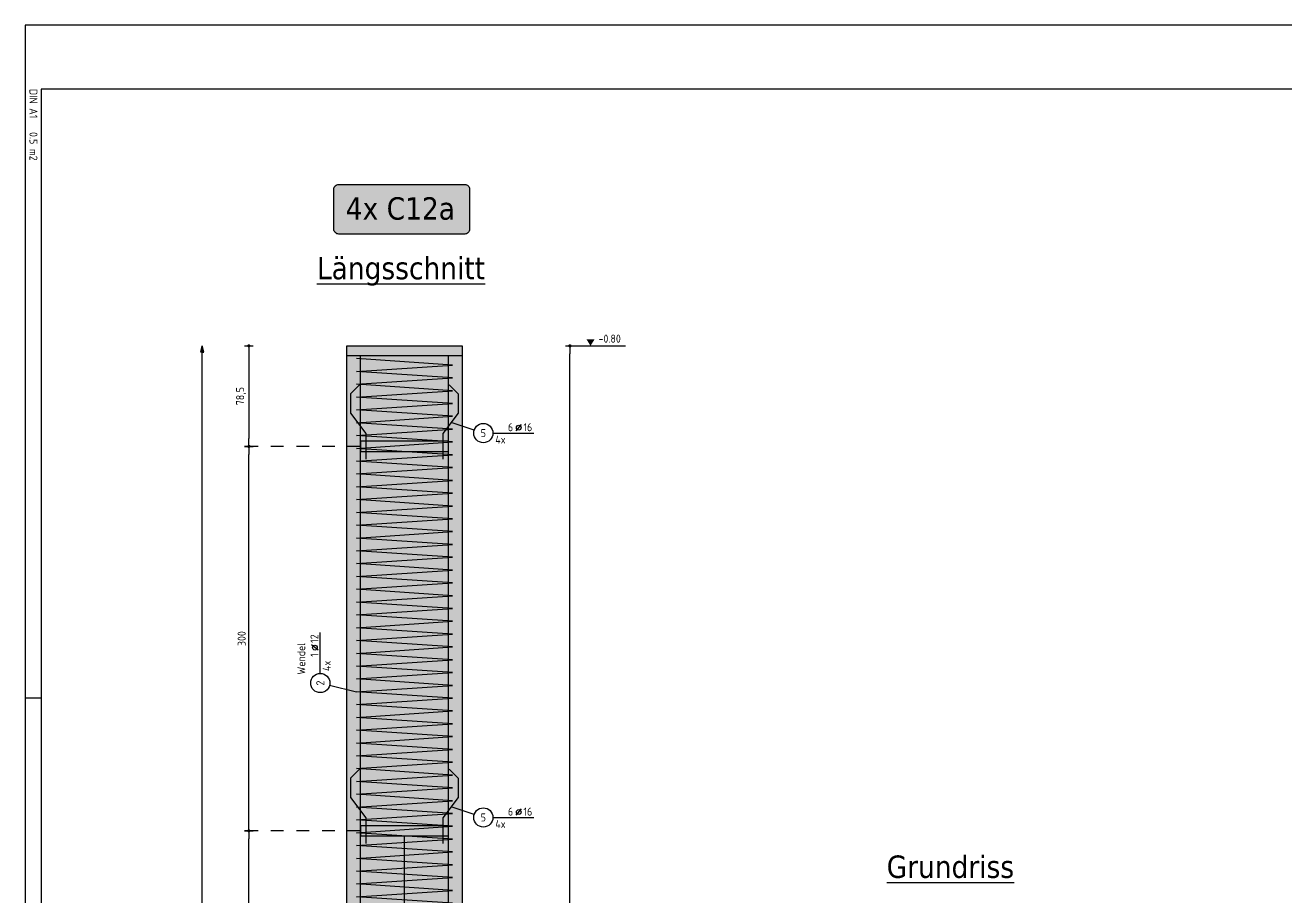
# Model space of a CAD drawing. Extents: x -21.8 to -1.7, y -3.4 to 18.
# Drawn here: x -21.82 to -11.97, y 10.83 to 17.64 of the extents above; entities that cross this region are included whole.
import ezdxf
from ezdxf.enums import TextEntityAlignment as Align

# ---------------------------------------------------------------- set-up
doc = ezdxf.new("R2010")
doc.units = 0
doc.header["$LTSCALE"] = 0.25
doc.linetypes.add('AUSGEZOGEN', pattern=[1000.01, 1000, 0.01])
doc.linetypes.add('DASHDOT2', pattern=[0.5, 0.25, -0.125, 0, -0.125])
for name, color, linetype in [('ACHSEN', 7, 'Continuous'), ('BETON', 7, 'Continuous'), ('grau_hell', 7, 'Continuous'), ('grau_mittel', 7, 'Continuous'), ('HILFE', 7, 'Continuous'), ('koten', 7, 'Continuous'), ('MASSE', 7, 'Continuous'), ('OBJEKT', 7, 'Continuous'), ('RAHMEN', 7, 'Continuous'), ('RND', 7, 'Continuous'), ('STAHL', 7, 'Continuous'), ('TEXT', 7, 'Continuous')]:
    doc.layers.add(name, color=color, linetype=linetype)
doc.layers.add('NOPLOT', color=7, linetype='Continuous', plot=False)
doc.styles.add('helv', font='tahoma.ttf')
doc.styles.add('txt', font='isocp.shx')
doc.dimstyles.new('DOT_I', dxfattribs={"dimscale": 0.25, "dimtxt": 0.25, "dimasz": 0.25, "dimexe": 0.1, "dimexo": 0.3, "dimgap": 0.1, "dimtad": 1, "dimdec": 3, "dimzin": 3, "dimtxsty": 'txt', "dimblk": 'DOT', "dimblk1": 'DOT', "dimblk2": 'DOT', "dimsah": 1, "dimcen": 0.1, "dimse1": 1, "dimse2": 1, "dimazin": 0, "dimtfac": 1, "dimtdec": 4, "dimtix": 1, "dimtmove": 2, "dimatfit": 3, "dimfxl": 0, "dimtvp": 1, "dimtolj": 1, "dimtzin": 0, "dimarcsym": 0})

# ---------------------------------------------------------------- blocks, each defined once
blk = doc.blocks.new('DINA1')
at = {"layer": 'RAHMEN'}
for p, q in [((0, 59.4), (0, 0)), ((0, 0), (84.1, 0))]:
    blk.add_line(p, q, dxfattribs=at)
at = {"layer": 'RAHMEN', "color": 5}
for p, q in [((2, 58.9), (2, 0.5)), ((2, 0.5), (83.6, 0.5))]:
    blk.add_line(p, q, dxfattribs=at)
at = {"layer": 'RAHMEN', "color": 7}
blk.add_line((21, 0), (21, 0.5), dxfattribs=at)
at = {"layer": 'RAHMEN', "color": 7, "style": 'txt'}
blk.add_text('DIN A1   0.5 m2', height=0.25, dxfattribs=at).set_placement((1.989, 0.133))
blk = doc.blocks.new('OKRD_O')
at = {"color": 0, "linetype": 'ByBlock'}
blk.add_solid([(-0.125, 0.202), (0.125, 0.202), (0, 0)], dxfattribs=at)
at = {"color": 0, "linetype": 'ByBlock', "style": 'txt'}
blk.add_attdef('OKRD', (0.25, 0.1), '', height=0.25, dxfattribs=at)
blk = doc.blocks.new('DOT')
at = {"layer": 'MASSE', "color": 7, "linetype": 'Continuous'}
for p, q in [((0, 0), (-1, 0)), ((0, 0.54), (0, -0.54))]:
    blk.add_line(p, q, dxfattribs=at)
at = {"layer": 'MASSE', "color": 7, "linetype": 'Continuous', "const_width": 0.2}
blk.add_lwpolyline([(-0.1, 0, 1), (0.1, 0, 1)], format="xyb", close=True, dxfattribs=at)
blk = doc.blocks.new('*D28')
at = {"layer": 'Defpoints', "color": 0, "linetype": 'AUSGEZOGEN', "transparency": 16777216}
for p in [(-17.5685, 15.1346), (-17.5685, 15.1346), (-17.5685, -0.7654)]:
    blk.add_point(p, dxfattribs=at)
at = {"layer": 'MASSE', "color": 0, "linetype": 'AUSGEZOGEN', "lineweight": -2, "transparency": 16777216}
blk.add_line((-17.5685, -0.7029), (-17.5685, 15.0721), dxfattribs=at)
at = {"layer": 'MASSE', "color": 0, "linetype": 'AUSGEZOGEN', "lineweight": -2, "transparency": 16777216, "xscale": 0.0625, "yscale": 0.0625, "zscale": 0.0625}
for p, rotation in [((-17.5685, 15.1346), 90), ((-17.5685, -0.7654), 270)]:
    blk.add_blockref('DOT', p, dxfattribs=dict(at, rotation=rotation))
at = {"layer": 'MASSE', "color": 0, "linetype": 'AUSGEZOGEN', "transparency": 16777216, "insert": (-17.6247, 7.1846), "char_height": 0.0625, "attachment_point": 5, "rotation": 90, "style": 'txt'}
blk.add_mtext('\\A1;1590', dxfattribs=at)
blk = doc.blocks.new('RND_LEI')
at = {"layer": 'RND', "color": 7, "linetype": 'Continuous'}
blk.add_line((1.022, 0.066), (1.19, 0.27), dxfattribs=at)
for centre, radius in [((0, 0), 0.3), ((1.106, 0.168), 0.075)]:
    blk.add_circle(centre, radius, dxfattribs=at)
at = {"layer": 'RND', "color": 7, "linetype": 'Continuous', "style": 'txt'}
blk.add_attdef('POSL', text='', height=0.25, dxfattribs=at).set_placement((0, 0), align=Align.MIDDLE)
blk.add_attdef('ANZ', text='', height=0.25, dxfattribs=at).set_placement((0.931, 0.057), align=Align.RIGHT)
for tag, p in [('DUM', (1.253, 0.057)), ('ABSTD', (1.674, 0.057)), ('POSTXT', (0.374, -0.327))]:
    blk.add_attdef(tag, p, '', height=0.25, dxfattribs=at)
blk = doc.blocks.new('*D38')
at = {"layer": 'Defpoints', "color": 0, "linetype": 'AUSGEZOGEN', "transparency": 16777216}
for p in [(-20.0751, 11.3496), (-20.0751, 11.3496), (-20.0751, 8.3496)]:
    blk.add_point(p, dxfattribs=at)
at = {"layer": 'MASSE', "color": 0, "linetype": 'AUSGEZOGEN', "lineweight": -2, "transparency": 16777216}
blk.add_line((-20.0751, 8.4121), (-20.0751, 11.2871), dxfattribs=at)
at = {"layer": 'MASSE', "color": 0, "linetype": 'AUSGEZOGEN', "lineweight": -2, "transparency": 16777216, "xscale": 0.0625, "yscale": 0.0625, "zscale": 0.0625}
for p, rotation in [((-20.0751, 11.3496), 90), ((-20.0751, 8.3496), 270)]:
    blk.add_blockref('DOT', p, dxfattribs=dict(at, rotation=rotation))
at = {"layer": 'MASSE', "color": 0, "linetype": 'AUSGEZOGEN', "transparency": 16777216, "insert": (-20.1314, 9.8496), "char_height": 0.0625, "attachment_point": 5, "rotation": 90, "style": 'txt'}
blk.add_mtext('\\A1;300', dxfattribs=at)
blk = doc.blocks.new('*D39')
at = {"layer": 'Defpoints', "color": 0, "linetype": 'AUSGEZOGEN', "transparency": 16777216}
for p in [(-20.0751, 14.3496), (-20.0751, 14.3496), (-20.0751, 11.3496)]:
    blk.add_point(p, dxfattribs=at)
at = {"layer": 'MASSE', "color": 0, "linetype": 'AUSGEZOGEN', "lineweight": -2, "transparency": 16777216}
blk.add_line((-20.0751, 11.4121), (-20.0751, 14.2871), dxfattribs=at)
at = {"layer": 'MASSE', "color": 0, "linetype": 'AUSGEZOGEN', "lineweight": -2, "transparency": 16777216, "xscale": 0.0625, "yscale": 0.0625, "zscale": 0.0625}
for p, rotation in [((-20.0751, 14.3496), 90), ((-20.0751, 11.3496), 270)]:
    blk.add_blockref('DOT', p, dxfattribs=dict(at, rotation=rotation))
at = {"layer": 'MASSE', "color": 0, "linetype": 'AUSGEZOGEN', "transparency": 16777216, "insert": (-20.1314, 12.8496), "char_height": 0.0625, "attachment_point": 5, "rotation": 90, "style": 'txt'}
blk.add_mtext('\\A1;300', dxfattribs=at)
blk = doc.blocks.new('*D41')
at = {"layer": 'Defpoints', "color": 0, "linetype": 'AUSGEZOGEN', "transparency": 16777216}
for p in [(-20.0751, 15.1346), (-20.0751, 14.3496), (-20.0751, 14.3496)]:
    blk.add_point(p, dxfattribs=at)
at = {"layer": 'MASSE', "color": 0, "linetype": 'AUSGEZOGEN', "lineweight": -2, "transparency": 16777216}
blk.add_line((-20.0751, 15.0721), (-20.0751, 14.4121), dxfattribs=at)
at = {"layer": 'MASSE', "color": 0, "linetype": 'AUSGEZOGEN', "lineweight": -2, "transparency": 16777216, "xscale": 0.0625, "yscale": 0.0625, "zscale": 0.0625}
for p, rotation in [((-20.0751, 15.1346), 90), ((-20.0751, 14.3496), 270)]:
    blk.add_blockref('DOT', p, dxfattribs=dict(at, rotation=rotation))
at = {"layer": 'MASSE', "color": 0, "linetype": 'AUSGEZOGEN', "transparency": 16777216, "insert": (-20.1361, 14.7421), "char_height": 0.0625, "attachment_point": 5, "rotation": 90, "style": 'txt'}
blk.add_mtext('\\A1;78,5', dxfattribs=at)
blk = doc.blocks.new('Pfeillinie')
at = {"layer": 'TEXT', "linetype": 'Continuous'}
blk.add_hatch(color=7, dxfattribs=at).paths.add_polyline_path([(0, 0), (-0.8, 0.2), (-0.8, 0), (-0.8, -0.2)])
at = {"layer": 'TEXT', "color": 7, "linetype": 'Continuous'}
for p, q in [((-0.8, 0), (-0.8, 0.2)), ((-0.8, 0.2), (0, 0)), ((-0.8, 0), (-0.8, -0.2)), ((-0.8, -0.2), (0, 0))]:
    blk.add_line(p, q, dxfattribs=at)

msp = doc.modelspace()

# ---------------------------------------------------------------- hatches: boundary and pattern name
at = {"layer": 'grau_hell'}
msp.add_hatch(color=9, dxfattribs=at).paths.add_polyline_path([(-18.3893, 16.0072, 0.414214), (-18.3518, 16.0447), (-18.3518, 16.3576, 0.414214), (-18.3893, 16.3951), (-19.3738, 16.3951, 0.414214), (-19.4113, 16.3576), (-19.4113, 16.0447, 0.414214), (-19.3738, 16.0072)])
at = {"layer": 'grau_mittel'}
msp.add_hatch(color=61, dxfattribs=at).paths.add_polyline_path([(-18.4109, 15.1346), (-19.3109, 15.1346), (-19.3109, -0.7654), (-18.4109, -0.7654)])

# ---------------------------------------------------------------- linework, layer by layer
at = {"layer": 'ACHSEN', "color": 102, "linetype": 'DASHDOT2'}
for p, q in [((-19.2039, 14.3496), (-20.0751, 14.3496)), ((-19.2039, 11.3496), (-20.0751, 11.3496))]:
    msp.add_line(p, q, dxfattribs=at)
at = {"layer": 'BETON', "color": 6, "linetype": 'AUSGEZOGEN'}
for p, q in [((-19.3109, -0.7654), (-19.3109, 15.1346)), ((-19.3109, 15.1346), (-18.4109, 15.1346)), ((-18.4109, 15.1346), (-18.4109, -0.7654))]:
    msp.add_line(p, q, dxfattribs=at)
at = {"layer": 'HILFE', "color": 102, "linetype": 'AUSGEZOGEN'}
msp.add_line((-17.5685, 15.1346), (-17.1349, 15.1346), dxfattribs=at)
at = {"layer": 'NOPLOT', "color": 191, "linetype": 'Continuous'}
msp.add_line((-19.3109, 15.0596), (-18.4109, 15.0596), dxfattribs=at)
at = {"layer": 'OBJEKT', "color": 1, "linetype": 'AUSGEZOGEN'}
msp.add_lwpolyline([(-19.3738, 16.3951), (-18.3893, 16.3951, -0.414214), (-18.3518, 16.3576), (-18.3518, 16.0447, -0.414214), (-18.3893, 16.0072), (-19.3738, 16.0072, -0.414214), (-19.4113, 16.0447), (-19.4113, 16.3576, -0.414214)], format="xyb", close=True, dxfattribs=at)
at = {"layer": 'RND', "color": 102, "linetype": 'AUSGEZOGEN'}
for p, q in [((-18.3163, 14.4763), (-18.4961, 14.5359)), ((-19.4447, 12.4852), (-19.2359, 12.4346)), ((-18.3163, 11.4763), (-18.4961, 11.5359))]:
    msp.add_line(p, q, dxfattribs=at)
at = {"layer": 'RND', "color": 7, "linetype": 'AUSGEZOGEN'}
for p, q in [((-18.1697, 14.4538), (-17.8497, 14.4538)), ((-19.5176, 12.5778), (-19.5176, 12.8978)), ((-18.1697, 11.4538), (-17.8497, 11.4538))]:
    msp.add_line(p, q, dxfattribs=at)
at = {"layer": 'RND', "color": 102, "linetype": 'AUSGEZOGEN'}
msp.add_lwpolyline([(-20.439, -0.7654), (-20.439, 15.1346)], dxfattribs=at)
at = {"layer": 'RND', "color": 1, "linetype": 'AUSGEZOGEN'}
for points in [[(-18.4859, 10.7846), (-19.2359, 10.8346), (-18.4859, 10.8846), (-19.2359, 10.9346), (-18.4859, 10.9846), (-19.2359, 11.0346), (-18.4859, 11.0846), (-19.2359, 11.1346), (-18.4859, 11.1846), (-19.2359, 11.2346), (-18.4859, 11.2846), (-19.2359, 11.3346), (-18.4859, 11.3846), (-19.2359, 11.4346), (-18.4859, 11.4846), (-19.2359, 11.5346), (-18.4859, 11.5846), (-19.2359, 11.6346), (-18.4859, 11.6846), (-19.2359, 11.7346), (-18.4859, 11.7846), (-19.2359, 11.8346), (-18.4859, 11.8846), (-19.2359, 11.9346), (-18.4859, 11.9846), (-19.2359, 12.0346), (-18.4859, 12.0846), (-19.2359, 12.1346), (-18.4859, 12.1846), (-19.2359, 12.2346), (-18.4859, 12.2846), (-19.2359, 12.3346), (-18.4859, 12.3846), (-19.2359, 12.4346), (-18.4859, 12.4846), (-19.2359, 12.5346), (-18.4859, 12.5846), (-19.2359, 12.6346), (-18.4859, 12.6846), (-19.2359, 12.7346), (-18.4859, 12.7846), (-19.2359, 12.8346), (-18.4859, 12.8846), (-19.2359, 12.9346), (-18.4859, 12.9846), (-19.2359, 13.0346), (-18.4859, 13.0846), (-19.2359, 13.1346), (-18.4859, 13.1846), (-19.2359, 13.2346), (-18.4859, 13.2846), (-19.2359, 13.3346), (-18.4859, 13.3846), (-19.2359, 13.4346), (-18.4859, 13.4846), (-19.2359, 13.5346), (-18.4859, 13.5846), (-19.2359, 13.6346), (-18.4859, 13.6846), (-19.2359, 13.7346), (-18.4859, 13.7846), (-19.2359, 13.8346), (-18.4859, 13.8846), (-19.2359, 13.9346), (-18.4859, 13.9846), (-19.2359, 14.0346), (-18.4859, 14.0846), (-19.2359, 14.1346), (-18.4859, 14.1846), (-19.2359, 14.2346), (-18.4859, 14.2846), (-19.2359, 14.3346), (-18.4859, 14.3846), (-19.2359, 14.4346), (-18.4859, 14.4846), (-19.2359, 14.5346), (-18.4859, 14.5846), (-19.2359, 14.6346), (-18.4859, 14.6846), (-19.2359, 14.7346), (-18.4859, 14.7846), (-19.2359, 14.8346), (-18.4859, 14.8846), (-19.2359, 14.9346), (-18.4859, 14.9846), (-19.2359, 15.0346)], [(-19.2039, -0.6904), (-19.2039, 15.0596)], [(-18.5179, -0.6904), (-18.5179, 15.0596)], [(-19.2102, 14.8303), (-19.2809, 14.7596), (-19.2809, 14.6096), (-19.1609, 14.4496), (-19.1609, 14.2496)], [(-18.5116, 14.8303), (-18.4409, 14.7596), (-18.4409, 14.6096), (-18.5609, 14.4496), (-18.5609, 14.2496)], [(-19.2102, 11.8303), (-19.2809, 11.7596), (-19.2809, 11.6096), (-19.1609, 11.4496), (-19.1609, 11.2496)], [(-18.5116, 11.8303), (-18.4409, 11.7596), (-18.4409, 11.6096), (-18.5609, 11.4496), (-18.5609, 11.2496)], [(-18.8609, -0.6904), (-18.8609, 11.3096)]]:
    msp.add_lwpolyline(points, dxfattribs=at)
at = {"layer": 'STAHL', "color": 102, "linetype": 'AUSGEZOGEN'}
for points in [[(-19.2039, 14.3096), (-18.5179, 14.3096), (-18.5179, 14.3896), (-19.2039, 14.3896)], [(-19.2039, 11.3096), (-18.5179, 11.3096), (-18.5179, 11.3896), (-19.2039, 11.3896)]]:
    msp.add_lwpolyline(points, close=True, dxfattribs=at)

# ---------------------------------------------------------------- block references
at = {"layer": 'koten', "color": 7, "xscale": 0.25, "yscale": 0.25, "zscale": 0.25}
msp.add_blockref('OKRD_O', (-17.4078, 15.1346), dxfattribs=at).add_auto_attribs({'OKRD': '-0.80'})
at = {"layer": 'RAHMEN', "xscale": 0.25, "yscale": 0.25, "zscale": 0.25, "rotation": 270}
msp.add_blockref('DINA1', (-21.8212, 17.637), dxfattribs=at)
at = {"layer": 'RND', "color": 102, "linetype": 'AUSGEZOGEN', "xscale": 0.0625, "yscale": 0.0625, "zscale": 0.0625, "rotation": 90}
msp.add_blockref('Pfeillinie', (-20.439, 15.1346), dxfattribs=at)
at = {"layer": 'RND', "color": 7, "linetype": 'AUSGEZOGEN', "xscale": 0.25, "yscale": 0.25, "zscale": 0.25}
for p in [(-18.2447, 14.4538), (-18.2447, 11.4538)]:
    msp.add_blockref('RND_LEI', p, dxfattribs=at).add_auto_attribs({'POSL': '5', 'DUM': '16', 'ANZ': '6', 'POSTXT': '4x'})
at = {"layer": 'RND', "color": 7, "linetype": 'AUSGEZOGEN', "xscale": 0.25, "yscale": 0.25, "zscale": 0.25, "rotation": 90}
msp.add_blockref('RND_LEI', (-19.5176, 12.5028), dxfattribs=at).add_auto_attribs({'POSL': '2', 'DUM': '12', 'ANZ': '1', 'POSTXT': '4x'})

# ---------------------------------------------------------------- texts
at = {"layer": 'TEXT', "color": 5, "linetype": 'AUSGEZOGEN', "style": 'helv'}
for s, p in [('4x C12a', (-19.3186, 16.1195)), ('%%ULängsschnitt', (-19.5439, 15.6541)), ('%%UGrundriss', (-15.0957, 10.9817))]:
    msp.add_text(s, height=0.175, dxfattribs=at).set_placement(p)
at = {"layer": 'TEXT', "color": 7, "linetype": 'AUSGEZOGEN', "style": 'txt'}
msp.add_text('Wendel', height=0.0625, rotation=90, dxfattribs=at).set_placement((-19.635, 12.5681))

# ---------------------------------------------------------------- dimensions: what is measured, and where the dimension line sits
at = {"layer": 'MASSE', "color": 7, "linetype": 'AUSGEZOGEN'}
for base, p1, p2, override, picture, middle in [((-20.0751, 14.3496), (-20.0751, 15.1346), (-20.0751, 14.3496), {"dimdec": 1, "dimlfac": 100}, '*D41', (-20.1361, 14.7421)), ((-17.5685, 15.1346), (-17.5685, -0.7654), (-17.5685, 15.1346), {"dimdec": 0, "dimlfac": 100}, '*D28', (-17.6247, 7.1846)), ((-20.0751, 14.3496), (-20.0751, 11.3496), (-20.0751, 14.3496), {"dimdec": 0, "dimlfac": 100}, '*D39', (-20.1314, 12.8496)), ((-20.0751, 11.3496), (-20.0751, 8.3496), (-20.0751, 11.3496), {"dimdec": 0, "dimlfac": 100}, '*D38', (-20.1314, 9.8496))]:
    dim = msp.add_linear_dim(base=base, p1=p1, p2=p2, angle=90, dimstyle='DOT_I', override=override, dxfattribs=at)
    dim.commit()
    dim.dimension.update_dxf_attribs({"geometry": picture, "text_midpoint": middle})

doc.saveas('drawing.dxf')
